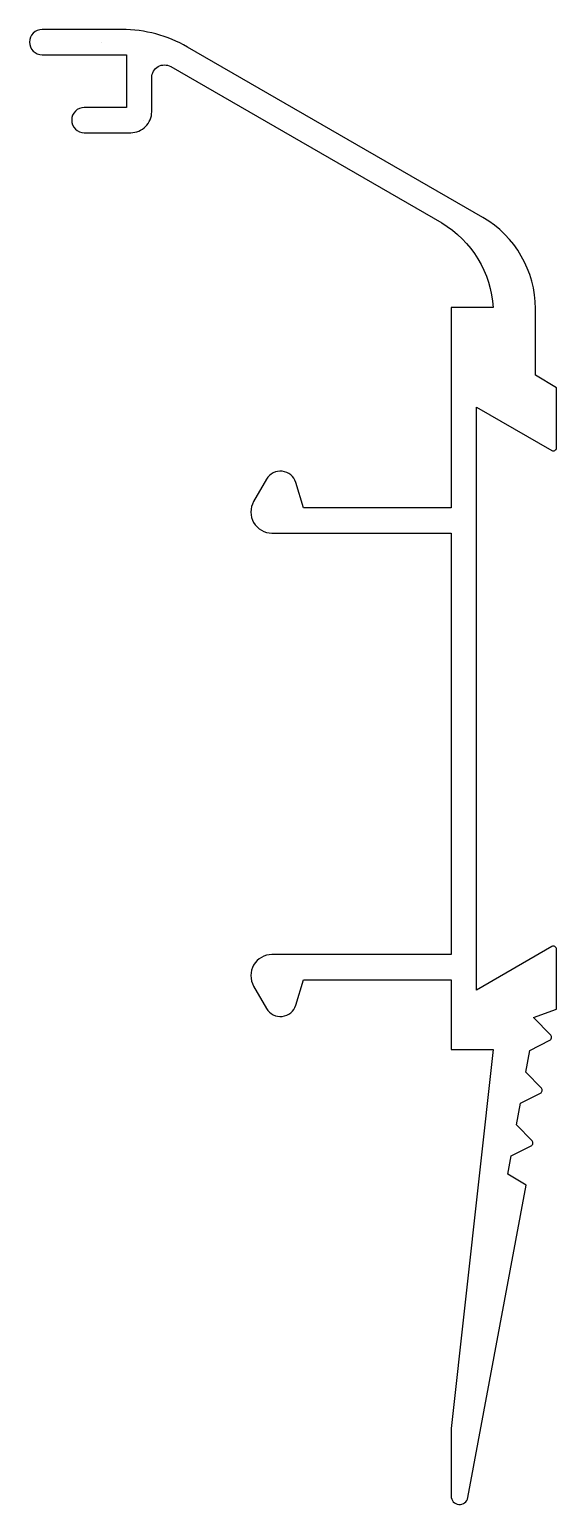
# Model space of a CAD drawing. Extents: x 982.5 to 1007.5, y -49 to 21.
import ezdxf

# ---------------------------------------------------------------- set-up
doc = ezdxf.new("R2010")
doc.units = 0
doc.header["$LTSCALE"] = 15
doc.layers.get('0').update_dxf_attribs({"linetype": 'CONTINUOUS'})

msp = doc.modelspace()

# ---------------------------------------------------------------- linework, layer by layer
at = {"ltscale": 0.05}
for p, q in [((985.952, 20.424), (985.952, 20.424)), ((987.952, 16.724), (987.952, 16.724))]:
    msp.add_line(p, q, dxfattribs=at)
msp.add_lwpolyline([(1004.525, 7.824), (1002.525, 7.824), (1002.525, -1.676), (995.525, -1.676), (995.157, -0.473, 0.655629), (993.772, -0.315), (993.159, -1.376, 0.57735), (994.025, -2.876), (1002.525, -2.876), (1002.525, -22.876), (994.025, -22.876, 0.57735), (993.159, -24.376), (993.772, -25.438, 0.655629), (995.157, -25.28), (995.525, -24.076), (1002.525, -24.076), (1002.525, -27.376), (1004.525, -27.376), (1002.525, -45.376), (1002.525, -48.576, 0.913488), (1003.319, -48.648), (1006.083, -33.821), (1005.219, -33.3), (1005.371, -32.436), (1006.325, -31.957, 0.505955), (1006.365, -31.719), (1005.631, -30.959), (1005.812, -29.933), (1006.766, -29.454, 0.505933), (1006.807, -29.216), (1006.073, -28.456), (1006.254, -27.43), (1007.209, -26.946, 0.50603), (1007.249, -26.708), (1006.435, -25.872), (1007.525, -25.476), (1007.525, -22.626, 0.57735), (1007.3, -22.497), (1003.725, -24.561), (1003.725, 3.108), (1007.3, 1.044, 0.57735), (1007.525, 1.174), (1007.525, 4.024), (1006.525, 4.624), (1006.525, 7.774, 0.267949), (1004.025, 12.104), (990.014, 20.193, 0.131652), (986.914, 21.024), (983.125, 21.024, 0.414214), (982.525, 20.424, 0.414214), (983.125, 19.824), (987.125, 19.824), (987.125, 17.324), (985.125, 17.324, 0.414214), (984.525, 16.724, 0.414214), (985.125, 16.124), (987.325, 16.124, 0.414214), (988.325, 17.124), (988.325, 18.743, -0.57735), (989.225, 19.263), (1002.078, 11.842, -0.249686), (1004.517, 7.824)], format="xyb", dxfattribs=at)

doc.saveas('drawing.dxf')
